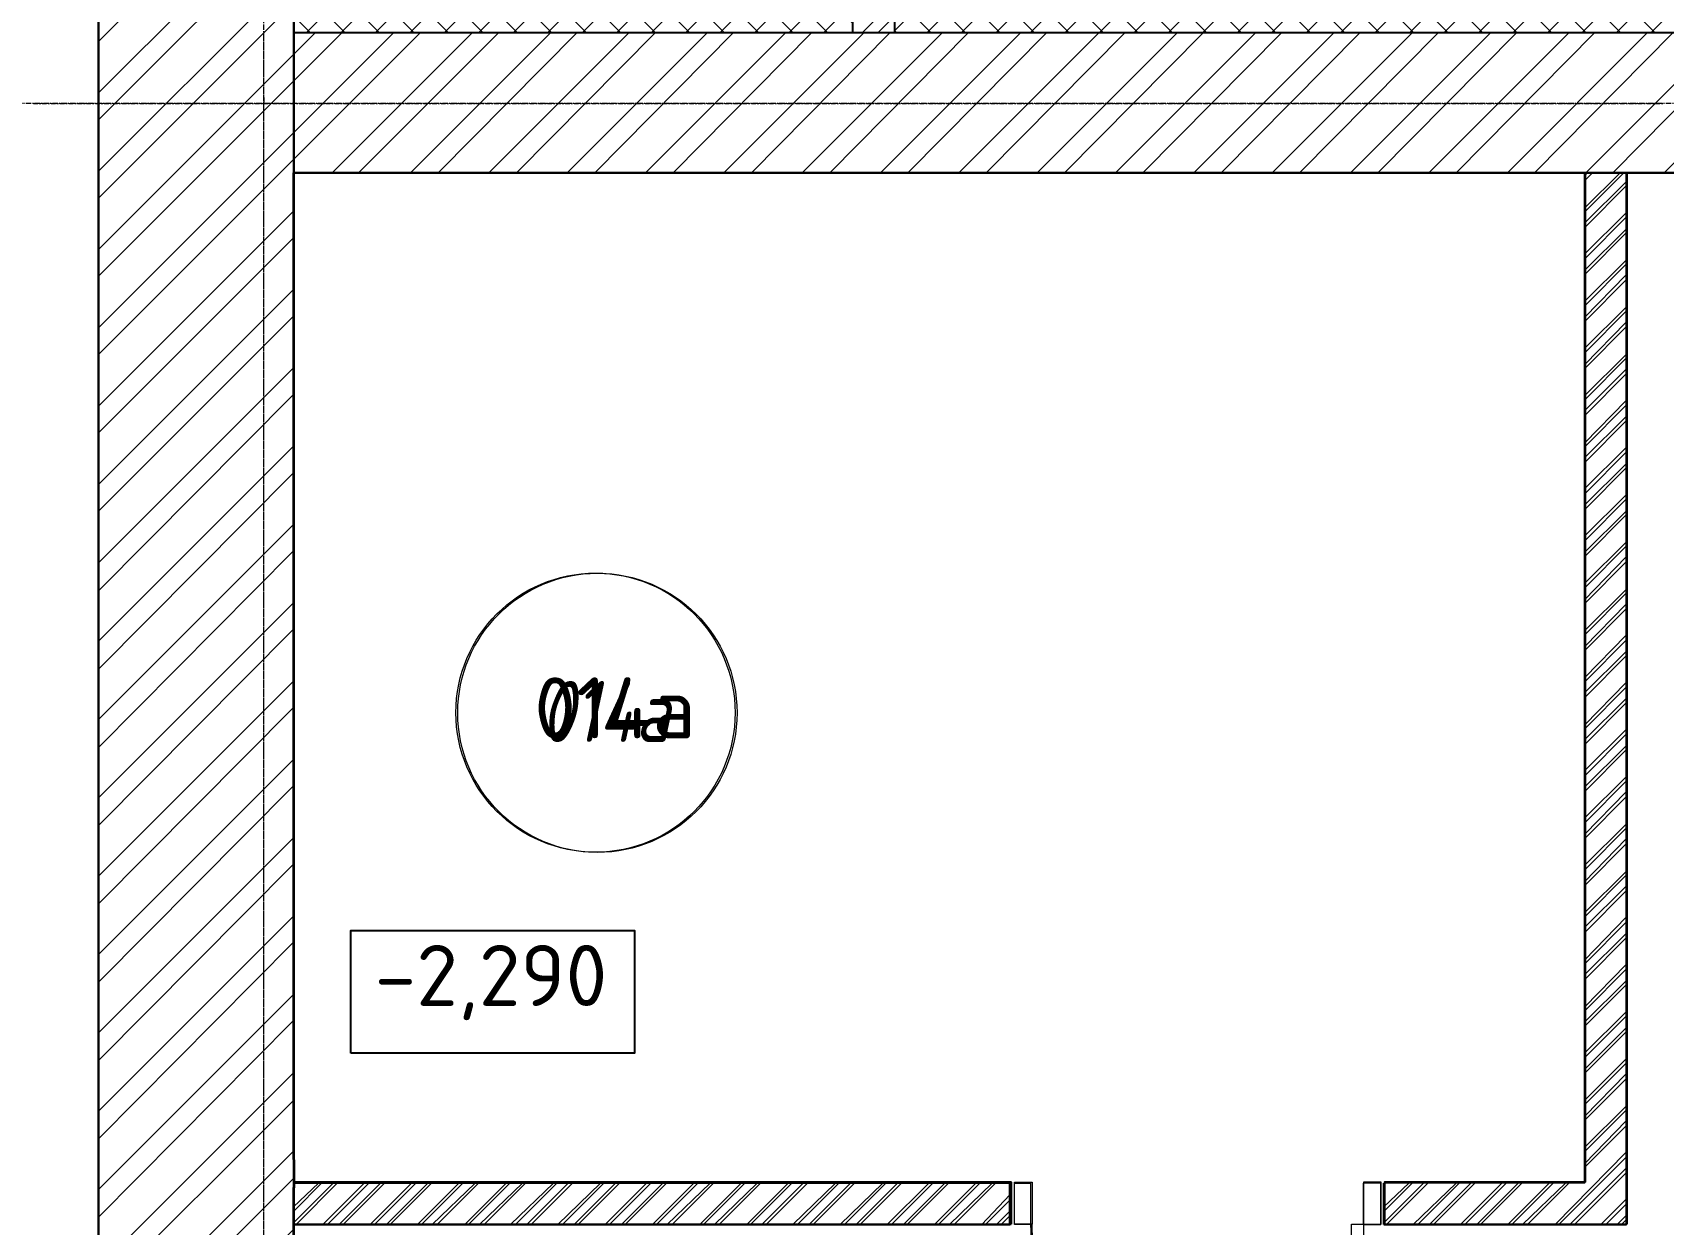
# Model space of a CAD drawing. Header units: millimetres. Extents: x -10178924 to 11692288, y -947381 to 58396.
# Drawn here: x 721696 to 726369, y -789905 to -786489 of the extents above; entities that cross this region are included whole.
import ezdxf

# ---------------------------------------------------------------- set-up
doc = ezdxf.new("R2010")
doc.units = ezdxf.units.MM
doc.linetypes.add('HIDDEN', pattern=[9.525, 6.35, -3.175])
doc.linetypes.add('осевая', pattern=[50.8, 31.75, -6.35, 6.35, -6.35])
for name, color, linetype, lineweight in [('PDF _0', 7, 'Continuous', 9), ('PDF _Текст', 7, 'Continuous', 5), ('АР_Двери', 250, 'Continuous', 9), ('Двери', 7, 'Continuous', 9), ('Основная ГКЛ', 250, 'Continuous', 9), ('Отделка СТЕН', 6, 'Continuous', 13), ('Перегородки', 162, 'Continuous', 9), ('Размеры осевые', 153, 'Continuous', 9), ('Стены.1', 7, 'Continuous', 25), ('ШТРИХОВКА', 252, 'Continuous', 15), ('Штриховки', 47, 'Continuous', 5)]:
    doc.layers.add(name, color=color, linetype=linetype, lineweight=lineweight)
for name, color, linetype in [('PDF _PDF _Марки помещений', 5, 'Continuous'), ('PDF _Марки помещений', 5, 'Continuous'), ('PDF _Стены внутр.1', 7, 'Continuous'), ('PDF _Стены.1', 7, 'Continuous'), ('Стены внутр.1', 7, 'Continuous')]:
    doc.layers.add(name, color=color, linetype=linetype)
for name, color, linetype, true_color in [('PDF _АР_Двери', 7, 'Continuous', 0x545454), ('PDF _Основная ГКЛ', 7, 'Continuous', 0x545454), ('PDF _Отметки', 7, 'Continuous', 0x7f9fff), ('PDF _Размеры осевые', 7, 'Continuous', 0x5d6970), ('PDF _штриховка', 7, 'Continuous', 0x95834a), ('PDF _Штриховки', 7, 'Continuous', 0x95834a)]:
    doc.layers.add(name, color=color, linetype=linetype, true_color=true_color)
doc.styles.add('ISOCPEUR', font='isocpeui.ttf', dxfattribs={"width": 0.9})
doc.styles.add('PDF ISOCPEUR', font='isocpeur.ttf')
pattern_1 = [(45, (-17446.33, 108538.816), (-49.39141, 49.39141), []), (135, (-17446.33, 108538.816), (-49.39141, -49.39141), [])]

# ---------------------------------------------------------------- blocks, each defined once
blk = doc.blocks.new('*U2221')
at = {"layer": 'АР_Двери'}
for points in [[(50, 0), (0, 0), (0, 120), (50, 120)], [(999.9, 0), (1049.9, 0), (1049.9, 120), (999.9, 120)], [(50, -949.9), (85, -949.9), (85, 0), (50, 0)]]:
    blk.add_lwpolyline(points, close=True, dxfattribs=at)
blk.add_arc((50, 0), 949.9, 270, 0, dxfattribs=at)
at = {"layer": 'Основная ГКЛ', "linetype": 'HIDDEN', "ltscale": 5}
for p, q in [((-10, 0), (-10, 120)), ((1059.9, 120), (1059.9, 0))]:
    blk.add_line(p, q, dxfattribs=at)
blk = doc.blocks.new('A$C5282721b')
at = {"layer": 'Отделка СТЕН', "true_color": 0x000000, "transparency": 33554687}
h = blk.add_hatch(dxfattribs=at)
h.set_pattern_fill('ANSI37', color=18, scale=22)
h.set_pattern_definition(pattern_1)
h.paths.add_polyline_path([(1686.923, -161.943), (86.923, -161.943), (86.923, -5161.054), (186.923, -5161.054), (186.923, -261.943), (1586.923, -261.943), (1586.923, -1361.943), (1686.923, -1361.943)])
h.paths.add_polyline_path([(1686.923, -5161.054), (1586.923, -5161.054), (1586.923, -5598.72), (186.923, -5598.72), (186.923, -5161.054), (86.923, -5161.054), (86.923, -5698.72), (1686.923, -5698.72)])
h.paths.add_polyline_path([(1686.923, -2331.943), (1681.923, -2331.943), (1586.923, -2331.943), (1586.923, -5161.054), (1686.923, -5161.054)], flags=17)
h = blk.add_hatch(dxfattribs=at)
h.set_pattern_fill('ANSI37', color=18, scale=22)
h.set_pattern_definition(pattern_1)
h.paths.add_polyline_path([(8216.779, -5598.72), (1806.923, -5598.72), (1806.923, -5698.72), (8216.705, -5698.72)])
at = {"layer": 'Перегородки', "lineweight": 20, "true_color": 0x000000, "transparency": 33554687}
h = blk.add_hatch(dxfattribs=at)
h.set_pattern_fill('ANSI32', color=18, scale=10)
h.set_pattern_definition([(45, (-121817.21, -14990.67), (-67.35192, 67.35192), []), (45, (-121772.31, -14990.67), (-67.35192, 67.35192), [])])
h.paths.add_polyline_path([(1806.923, -161.943), (1756.266, -161.943)], flags=17)
h.paths.add_polyline_path([(1806.923, -2331.943), (1686.923, -2331.943), (1686.923, -5698.72), (1806.923, -5698.72)])
h.paths.add_polyline_path([(1686.923, -1361.943), (1806.923, -1361.943), (1806.923, -161.943), (1686.923, -161.943)])
at = {"layer": 'ШТРИХОВКА', "ltscale": 100, "true_color": 0x000000, "transparency": 33554687}
h = blk.add_hatch(dxfattribs=at)
h.set_pattern_fill('ANSI31', color=18, scale=50)
h.set_pattern_definition([(45, (-79853.19, 25128.16), (-112.2532, 112.2532), [])])
h.paths.add_polyline_path([(23461.119, -5698.72), (20726.119, -5698.72), (20726.119, -6098.72), (23461.119, -6098.72), (23461.119, -6515.547), (23861.119, -6515.547), (23861.119, -5328.486), (23461.119, -5328.486)], flags=17)
h.paths.add_polyline_path([(17846.22, -11596.906), (8196.095, -11596.906), (8096.091, -11596.906), (5081.5, -11596.906), (5081.5, -12156.906), (17846.22, -12156.906), (17846.22, -11876.906)], flags=17)
h.paths.add_polyline_path([(8216.705, -5698.72), (8216.779, -6098.72), (19406.923, -6098.72), (19406.923, -5698.72)], flags=16)
h.paths.add_polyline_path([(4011.5, -12156.906), (4011.5, -11596.906), (86.923, -11596.906), (86.923, -9009.38), (86.923, -8929.368), (86.923, -6098.72), (3721.276, -6098.72), (3801.387, -6098.72), (9286.442, -6098.72), (9286.779, -5698.72), (86.923, -5698.72), (86.923, -161.943), (23461.119, -161.943), (23461.119, -4567.801), (23861.119, -4567.801), (23861.119, -3119.021), (23861.119, -2969.021), (23861.119, -161.943), (24472.507, -161.943), (29133.626, -161.943), (29283.626, -161.943), (29940.503, -161.943), (29940.503, 398.057), (-473.077, 398.057), (-473.077, -11800), (-473.077, -12156.906), (-0.293, -12156.906)])
h.paths.add_polyline_path([(23861.119, -9596.906), (23461.119, -9596.906), (23461.119, -11596.906), (18816.22, -11596.906), (18816.22, -12156.906), (23301.119, -12156.906), (23301.119, -15862.111), (25035.25, -15862.111), (25595.277, -15862.111), (25744.391, -15862.111), (25744.391, -15302.111), (23861.119, -15302.111), (23861.119, -12066.906)])
h.paths.add_polyline_path([(23461.119, -8546.906), (23861.119, -8546.906), (23861.119, -7571.566), (23461.119, -7571.566)], flags=17)
at = {"layer": 'Штриховки', "ltscale": 10, "true_color": 0x000000, "transparency": 33554687}
h = blk.add_hatch(dxfattribs=at)
h.set_pattern_fill('ANSI32', color=18, scale=10)
h.set_pattern_definition([(45, (-114635.86, 27324.57), (-67.35192, 67.35192), []), (45, (-114590.96, 27324.57), (-67.35192, 67.35192), [])])
h.paths.add_polyline_path([(3785.739, -8993.806), (3211.215, -8993.806), (3211.215, -9113.806), (3905.739, -9113.806), (3905.739, -6098.72), (3785.739, -6098.72)])
h = blk.add_hatch(dxfattribs=at)
h.set_pattern_fill('ANSI32', color=18, scale=10)
h.set_pattern_definition([(45, (-117760.16, 27324.57), (-67.35192, 67.35192), []), (45, (-117715.255, 27324.57), (-67.35192, 67.35192), [])])
h.paths.add_polyline_path([(2141.215, -8993.806), (86.923, -8993.806), (86.923, -9113.806), (2141.215, -9113.806)])
at = {"color": 18, "true_color": 0x000000, "transparency": 33554687}
for points in [[(2141.215, -8993.806), (2141.215, -8993.806), (2141.215, -9113.806)], [(3211.215, -8993.806), (3211.215, -8993.806), (3211.215, -9113.806)]]:
    blk.add_lwpolyline(points, dxfattribs=at)
at = {"layer": 'PDF _Марки помещений', "color": 18, "lineweight": 9, "true_color": 0x000000, "transparency": 33554687}
blk.add_circle((955.775, -7648.076), 400.064, dxfattribs=at)
at = {"layer": 'Размеры осевые', "color": 251, "linetype": 'осевая', "ltscale": 0.5, "transparency": 33554687}
for p, q in [((0, -19000), (0, 1500)), ((-9750, -5900), (57900, -5900))]:
    blk.add_line(p, q, dxfattribs=at)
at = {"layer": 'Стены внутр.1', "color": 18, "true_color": 0x000000, "transparency": 33554687}
blk.add_line((3721.276, -6098.72), (3801.387, -6098.72), dxfattribs=at)
at = {"layer": 'Стены внутр.1', "color": 18, "linetype": 'Continuous', "true_color": 0x000000, "transparency": 33554687}
blk.add_line((86.923, -8929.368), (86.923, -9009.38), dxfattribs=at)
at = {"layer": 'Стены внутр.1', "color": 18, "linetype": 'Continuous', "true_color": 0x000000, "transparency": 33554687, "flags": 128}
for points in [[(8216.705, -5698.72), (86.923, -5698.72)], [(86.923, -6098.72), (3721.276, -6098.72)], [(3785.739, -6098.72), (3785.739, -8993.806)], [(3801.387, -6098.72), (8148.442, -6098.72)], [(3905.739, -6098.72), (3905.739, -9113.806)], [(2141.215, -8993.806), (86.923, -8993.806)], [(3785.739, -8993.806), (3211.215, -8993.806)], [(86.923, -9113.806), (2141.215, -9113.806)], [(3211.215, -9113.806), (3905.739, -9113.806)]]:
    blk.add_lwpolyline(points, dxfattribs=at)
at = {"layer": 'Стены.1', "color": 18, "linetype": 'Continuous', "true_color": 0x000000, "transparency": 33554687, "flags": 128}
for points in [[(-473.077, -12156.906), (-473.077, 398.057)], [(86.923, -11596.906), (86.923, -161.943)], [(86.923, -8929.368), (86.923, -6098.72)], [(86.923, -11596.906), (86.923, -9009.38)]]:
    blk.add_lwpolyline(points, dxfattribs=at)
at = {"layer": 'Стены.1', "color": 18, "ltscale": 0.1, "true_color": 0x000000, "transparency": 33554687}
for points in [[(1686.923, -2331.943), (1686.923, -5698.72)], [(1806.923, -2331.943), (1806.923, -5698.72)]]:
    blk.add_lwpolyline(points, dxfattribs=at)
at = {"layer": 'Двери', "color": 18, "linetype": 'Continuous', "ltscale": 2, "true_color": 0x000000, "transparency": 33554687, "xscale": -1}
blk.add_blockref('*U2221', (3201.215, -9113.806), dxfattribs=at)
at = {"layer": 'PDF _Марки помещений', "color": 18, "lineweight": 9, "true_color": 0x000000, "transparency": 33554687, "insert": (792.802, -7731.791), "char_height": 175, "width": 598.41584, "attachment_point": 7, "style": 'ISOCPEUR'}
blk.add_mtext('{\\W0.8;014a}', dxfattribs=at)

msp = doc.modelspace()

# ---------------------------------------------------------------- linework, layer by layer
at = {"layer": 'PDF _0', "lineweight": 25}
for points in [[(724496.4, -789904.9), (724496.4, -789786.3)], [(725567.4, -789904.9), (725567.4, -789786.3)]]:
    msp.add_lwpolyline(points, dxfattribs=at)
at = {"layer": 'PDF _PDF _Марки помещений', "lineweight": 9}
msp.add_circle((723309, -788438), 400, dxfattribs=at)
at = {"layer": 'PDF _АР_Двери', "lineweight": 9}
for points in [[(724555.7, -789904.9), (724509.1, -789904.9), (724509.1, -789786.3), (724555.7, -789786.3)], [(725508.2, -789904.9), (725559, -789904.9), (725559, -789786.3), (725508.2, -789786.3)]]:
    msp.add_lwpolyline(points, close=True, dxfattribs=at)
msp.add_arc((725506, -789902.8), 950.4, 180, 270, dxfattribs=at)
at = {"layer": 'PDF _Основная ГКЛ', "lineweight": 9}
for points in [[(724496.4, -789786.3), (724496.4, -789904.9)], [(725567.4, -789904.9), (725567.4, -789786.3)]]:
    msp.add_lwpolyline(points, dxfattribs=at)
at = {"layer": 'PDF _Отметки', "lineweight": 25}
msp.add_lwpolyline([(722608.3, -789413.8), (722608.3, -789062.5), (723421.1, -789062.5), (723421.1, -789413.8)], close=True, dxfattribs=at)
at = {"layer": 'PDF _Размеры осевые', "lineweight": 9}
for points in [[(722358.6, -786492.8), (722358.6, -786492.8)], [(722358.6, -786514), (722358.6, -786497)], [(722358.6, -786518.2), (722358.6, -786518.2)], [(722358.6, -786539.3), (722358.6, -786522.4)], [(722358.6, -786543.6), (722358.6, -786543.6)], [(722358.6, -786564.8), (722358.6, -786547.8)], [(722358.6, -786569), (722358.6, -786569)], [(722358.6, -786590.2), (722358.6, -786573.2)], [(722358.6, -786594.4), (722358.6, -786594.4)], [(722358.6, -786615.6), (722358.6, -786598.6)], [(722358.6, -786619.8), (722358.6, -786619.8)], [(722358.6, -786641), (722358.6, -786624)], [(722358.6, -786645.2), (722358.6, -786645.2)], [(722358.6, -786666.4), (722358.6, -786649.4)], [(721698.1, -786691.8), (721710.8, -786691.8)], [(721715.1, -786691.8), (721719.3, -786691.8)], [(721723.5, -786691.8), (721736.2, -786691.8)], [(721740.5, -786691.8), (721744.7, -786691.8)], [(721748.9, -786691.8), (721761.6, -786691.8)], [(721765.9, -786691.8), (721770.1, -786691.8)], [(721774.3, -786691.8), (721787, -786691.8)], [(721791.3, -786691.8), (721795.5, -786691.8)], [(721799.7, -786691.8), (721812.4, -786691.8)], [(721816.7, -786691.8), (721820.9, -786691.8)], [(721825.1, -786691.8), (721837.8, -786691.8)], [(721842.1, -786691.8), (721846.3, -786691.8)], [(721850.5, -786691.8), (721863.2, -786691.8)], [(721867.5, -786691.8), (721871.7, -786691.8)], [(721875.9, -786691.8), (721888.6, -786691.8)], [(721892.9, -786691.8), (721897.1, -786691.8)], [(721901.3, -786691.8), (721914, -786691.8)], [(721918.3, -786691.8), (721922.5, -786691.8)], [(721926.7, -786691.8), (721939.4, -786691.8)], [(721943.7, -786691.8), (721947.9, -786691.8)], [(721952.1, -786691.8), (721964.8, -786691.8)], [(721969.1, -786691.8), (721973.3, -786691.8)], [(721977.5, -786691.8), (721990.2, -786691.8)], [(721994.5, -786691.8), (721998.7, -786691.8)], [(722002.9, -786691.8), (722015.6, -786691.8)], [(722019.9, -786691.8), (722024.1, -786691.8)], [(722028.3, -786691.8), (722041, -786691.8)], [(722045.3, -786691.8), (722049.5, -786691.8)], [(722053.7, -786691.8), (722066.4, -786691.8)], [(722070.7, -786691.8), (722074.9, -786691.8)], [(722079.1, -786691.8), (722091.8, -786691.8)], [(722096.1, -786691.8), (722100.3, -786691.8)], [(722104.6, -786691.8), (722117.3, -786691.8)], [(722121.5, -786691.8), (722125.7, -786691.8)], [(722129.9, -786691.8), (722142.6, -786691.8)], [(722146.9, -786691.8), (722151.1, -786691.8)], [(722155.3, -786691.8), (722168, -786691.8)], [(722172.3, -786691.8), (722176.5, -786691.8)], [(722180.7, -786691.8), (722193.4, -786691.8)], [(722197.7, -786691.8), (722201.9, -786691.8)], [(722206.1, -786691.8), (722218.8, -786691.8)], [(722223.1, -786691.8), (722227.3, -786691.8)], [(722231.5, -786691.8), (722244.2, -786691.8)], [(722248.5, -786691.8), (722252.7, -786691.8)], [(722256.9, -786691.8), (722269.6, -786691.8)], [(722273.9, -786691.8), (722278.1, -786691.8)], [(722282.3, -786691.8), (722295, -786691.8)], [(722299.3, -786691.8), (722303.5, -786691.8)], [(722307.7, -786691.8), (722320.4, -786691.8)], [(722324.7, -786691.8), (722328.9, -786691.8)], [(722333.2, -786691.8), (722345.9, -786691.8)], [(722350.1, -786691.8), (722354.3, -786691.8)], [(722358.6, -786670.6), (722358.6, -786670.6)], [(722358.6, -786674.8), (722358.6, -786691.8), (722371.3, -786691.8)], [(722358.6, -786696), (722358.6, -786696)], [(722358.6, -786717.2), (722358.6, -786700.2)], [(722375.5, -786691.8), (722379.7, -786691.8)], [(722383.9, -786691.8), (722396.6, -786691.8)], [(722400.9, -786691.8), (722405.1, -786691.8)], [(722409.3, -786691.8), (722422, -786691.8)], [(722426.3, -786691.8), (722430.5, -786691.8)], [(722434.7, -786691.8), (722447.4, -786691.8)], [(722451.7, -786691.8), (722455.9, -786691.8)], [(722460.1, -786691.8), (722472.8, -786691.8)], [(722477.1, -786691.8), (722481.3, -786691.8)], [(722485.5, -786691.8), (722498.2, -786691.8)], [(722502.5, -786691.8), (722506.7, -786691.8)], [(722510.9, -786691.8), (722523.6, -786691.8)], [(722527.9, -786691.8), (722532.1, -786691.8)], [(722536.4, -786691.8), (722549.1, -786691.8)], [(722553.3, -786691.8), (722557.5, -786691.8)], [(722561.8, -786691.8), (722574.5, -786691.8)], [(722578.7, -786691.8), (722582.9, -786691.8)], [(722587.2, -786691.8), (722599.9, -786691.8)], [(722604.1, -786691.8), (722608.3, -786691.8)], [(722612.6, -786691.8), (722625.3, -786691.8)], [(722629.5, -786691.8), (722633.7, -786691.8)], [(722638, -786691.8), (722650.6, -786691.8)], [(722654.9, -786691.8), (722659.1, -786691.8)], [(722663.3, -786691.8), (722676, -786691.8)], [(722680.3, -786691.8), (722684.5, -786691.8)], [(722688.7, -786691.8), (722701.4, -786691.8)], [(722705.7, -786691.8), (722709.9, -786691.8)], [(722714.1, -786691.8), (722726.8, -786691.8)], [(722731.1, -786691.8), (722735.3, -786691.8)], [(722739.6, -786691.8), (722752.3, -786691.8)], [(722756.5, -786691.8), (722760.7, -786691.8)], [(722765, -786691.8), (722777.7, -786691.8)], [(722781.9, -786691.8), (722786.1, -786691.8)], [(722790.4, -786691.8), (722803.1, -786691.8)], [(722807.3, -786691.8), (722811.5, -786691.8)], [(722815.8, -786691.8), (722828.5, -786691.8)], [(722832.7, -786691.8), (722836.9, -786691.8)], [(722841.2, -786691.8), (722853.9, -786691.8)], [(722858.1, -786691.8), (722862.3, -786691.8)], [(722866.6, -786691.8), (722879.3, -786691.8)], [(722883.5, -786691.8), (722887.7, -786691.8)], [(722892, -786691.8), (722904.6, -786691.8)], [(722908.9, -786691.8), (722913.1, -786691.8)], [(722917.3, -786691.8), (722930, -786691.8)], [(722934.3, -786691.8), (722938.5, -786691.8)], [(722942.7, -786691.8), (722955.4, -786691.8)], [(722959.7, -786691.8), (722963.9, -786691.8)], [(722968.2, -786691.8), (722980.9, -786691.8)], [(722985.1, -786691.8), (722989.3, -786691.8)], [(722993.6, -786691.8), (723006.3, -786691.8)], [(723010.5, -786691.8), (723014.7, -786691.8)], [(723019, -786691.8), (723031.7, -786691.8)], [(723035.9, -786691.8), (723040.1, -786691.8)], [(723044.4, -786691.8), (723057.1, -786691.8)], [(723061.3, -786691.8), (723065.5, -786691.8)], [(723069.8, -786691.8), (723082.5, -786691.8)], [(723086.7, -786691.8), (723090.9, -786691.8)], [(723095.2, -786691.8), (723107.9, -786691.8)], [(723112.1, -786691.8), (723116.3, -786691.8)], [(723120.6, -786691.8), (723133.3, -786691.8)], [(723137.5, -786691.8), (723141.7, -786691.8)], [(723146, -786691.8), (723158.6, -786691.8)], [(723162.9, -786691.8), (723167.1, -786691.8)], [(723171.4, -786691.8), (723184.1, -786691.8)], [(723188.3, -786691.8), (723192.5, -786691.8)], [(723196.8, -786691.8), (723209.5, -786691.8)], [(723213.7, -786691.8), (723217.9, -786691.8)], [(723222.2, -786691.8), (723234.9, -786691.8)], [(723239.1, -786691.8), (723243.3, -786691.8)], [(723247.6, -786691.8), (723260.3, -786691.8)], [(723264.5, -786691.8), (723268.7, -786691.8)], [(723273, -786691.8), (723285.7, -786691.8)], [(723289.9, -786691.8), (723294.1, -786691.8)], [(723298.4, -786691.8), (723311.1, -786691.8)], [(723315.3, -786691.8), (723319.5, -786691.8)], [(723323.8, -786691.8), (723336.5, -786691.8)], [(723340.7, -786691.8), (723344.9, -786691.8)], [(723349.2, -786691.8), (723361.9, -786691.8)], [(723366.1, -786691.8), (723370.3, -786691.8)], [(723374.6, -786691.8), (723387.3, -786691.8)], [(723391.5, -786691.8), (723395.7, -786691.8)], [(723400, -786691.8), (723412.7, -786691.8)], [(723416.9, -786691.8), (723421.1, -786691.8)], [(723425.4, -786691.8), (723438.1, -786691.8)], [(723442.3, -786691.8), (723446.5, -786691.8)], [(723450.8, -786691.8), (723463.5, -786691.8)], [(723467.7, -786691.8), (723471.9, -786691.8)], [(723476.2, -786691.8), (723488.9, -786691.8)], [(723493.1, -786691.8), (723497.3, -786691.8)], [(723501.6, -786691.8), (723514.3, -786691.8)], [(723518.5, -786691.8), (723522.7, -786691.8)], [(723527, -786691.8), (723539.7, -786691.8)], [(723543.9, -786691.8), (723548.1, -786691.8)], [(723552.4, -786691.8), (723565.1, -786691.8)], [(723569.3, -786691.8), (723573.5, -786691.8)], [(723577.8, -786691.8), (723590.5, -786691.8)], [(723594.7, -786691.8), (723598.9, -786691.8)], [(723603.2, -786691.8), (723615.9, -786691.8)], [(723620.1, -786691.8), (723624.3, -786691.8)], [(723628.6, -786691.8), (723641.3, -786691.8)], [(723645.5, -786691.8), (723649.7, -786691.8)], [(723654, -786691.8), (723666.7, -786691.8)], [(723670.9, -786691.8), (723675.1, -786691.8)], [(723679.4, -786691.8), (723692.1, -786691.8)], [(723696.3, -786691.8), (723700.5, -786691.8)], [(723704.8, -786691.8), (723717.5, -786691.8)], [(723721.7, -786691.8), (723725.9, -786691.8)], [(723730.2, -786691.8), (723742.9, -786691.8)], [(723747.1, -786691.8), (723751.3, -786691.8)], [(723755.6, -786691.8), (723768.3, -786691.8)], [(723772.5, -786691.8), (723776.7, -786691.8)], [(723781, -786691.8), (723793.7, -786691.8)], [(723797.9, -786691.8), (723802.1, -786691.8)], [(723806.4, -786691.8), (723819.1, -786691.8)], [(723823.3, -786691.8), (723827.5, -786691.8)], [(723831.8, -786691.8), (723844.5, -786691.8)], [(723848.7, -786691.8), (723852.9, -786691.8)], [(723857.2, -786691.8), (723869.9, -786691.8)], [(723874.1, -786691.8), (723878.3, -786691.8)], [(723882.6, -786691.8), (723895.3, -786691.8)], [(723899.5, -786691.8), (723903.7, -786691.8)], [(723908, -786691.8), (723920.7, -786691.8)], [(723924.9, -786691.8), (723929.1, -786691.8)], [(723933.4, -786691.8), (723946.1, -786691.8)], [(723950.3, -786691.8), (723954.5, -786691.8)], [(723958.8, -786691.8), (723971.5, -786691.8)], [(723975.7, -786691.8), (723979.9, -786691.8)], [(723984.2, -786691.8), (723996.9, -786691.8)], [(724001.1, -786691.8), (724005.3, -786691.8)], [(724009.6, -786691.8), (724022.3, -786691.8)], [(724026.5, -786691.8), (724030.7, -786691.8)], [(724035, -786691.8), (724047.7, -786691.8)], [(724051.9, -786691.8), (724056.1, -786691.8)], [(724060.4, -786691.8), (724073.1, -786691.8)], [(724077.3, -786691.8), (724081.5, -786691.8)], [(724085.8, -786691.8), (724098.5, -786691.8)], [(724102.7, -786691.8), (724106.9, -786691.8)], [(724111.2, -786691.8), (724123.9, -786691.8)], [(724128.1, -786691.8), (724132.3, -786691.8)], [(724136.6, -786691.8), (724149.3, -786691.8)], [(724153.5, -786691.8), (724157.7, -786691.8)], [(724162, -786691.8), (724174.7, -786691.8)], [(724178.9, -786691.8), (724183.1, -786691.8)], [(724187.4, -786691.8), (724200.1, -786691.8)], [(724204.3, -786691.8), (724208.5, -786691.8)], [(724212.8, -786691.8), (724225.5, -786691.8)], [(724229.7, -786691.8), (724233.9, -786691.8)], [(724238.2, -786691.8), (724250.9, -786691.8)], [(724255.1, -786691.8), (724259.3, -786691.8)], [(724263.6, -786691.8), (724276.3, -786691.8)], [(724280.5, -786691.8), (724284.7, -786691.8)], [(724289, -786691.8), (724301.7, -786691.8)], [(724305.9, -786691.8), (724310.1, -786691.8)], [(724314.4, -786691.8), (724327.1, -786691.8)], [(724331.3, -786691.8), (724335.5, -786691.8)], [(724339.8, -786691.8), (724352.5, -786691.8)], [(724356.7, -786691.8), (724360.9, -786691.8)], [(724365.2, -786691.8), (724377.9, -786691.8)], [(724382.1, -786691.8), (724386.3, -786691.8)], [(724390.6, -786691.8), (724403.3, -786691.8)], [(724407.5, -786691.8), (724411.7, -786691.8)], [(724416, -786691.8), (724428.7, -786691.8)], [(724432.9, -786691.8), (724437.1, -786691.8)], [(724441.4, -786691.8), (724454.1, -786691.8)], [(724458.3, -786691.8), (724462.5, -786691.8)], [(724466.8, -786691.8), (724479.5, -786691.8)], [(724483.7, -786691.8), (724487.9, -786691.8)], [(724492.2, -786691.8), (724504.9, -786691.8)], [(724509.1, -786691.8), (724513.3, -786691.8)], [(724517.6, -786691.8), (724530.3, -786691.8)], [(724534.5, -786691.8), (724538.7, -786691.8)], [(724543, -786691.8), (724555.7, -786691.8)], [(724559.9, -786691.8), (724564.1, -786691.8)], [(724568.4, -786691.8), (724581.1, -786691.8)], [(724585.3, -786691.8), (724589.5, -786691.8)], [(724593.8, -786691.8), (724606.5, -786691.8)], [(724610.7, -786691.8), (724614.9, -786691.8)], [(724619.2, -786691.8), (724631.9, -786691.8)], [(724636.1, -786691.8), (724640.3, -786691.8)], [(724644.6, -786691.8), (724657.3, -786691.8)], [(724661.5, -786691.8), (724665.7, -786691.8)], [(724670, -786691.8), (724682.7, -786691.8)], [(724686.9, -786691.8), (724691.1, -786691.8)], [(724695.4, -786691.8), (724708.1, -786691.8)], [(724712.3, -786691.8), (724716.5, -786691.8)], [(724720.8, -786691.8), (724733.5, -786691.8)], [(724737.7, -786691.8), (724741.9, -786691.8)], [(724746.2, -786691.8), (724758.9, -786691.8)], [(724763.1, -786691.8), (724767.3, -786691.8)], [(724771.6, -786691.8), (724784.3, -786691.8)], [(724788.5, -786691.8), (724792.7, -786691.8)], [(724797, -786691.8), (724809.7, -786691.8)], [(724813.9, -786691.8), (724818.1, -786691.8)], [(724822.4, -786691.8), (724835.1, -786691.8)], [(724839.3, -786691.8), (724843.5, -786691.8)], [(724847.8, -786691.8), (724860.5, -786691.8)], [(724864.7, -786691.8), (724868.9, -786691.8)], [(724873.2, -786691.8), (724885.9, -786691.8)], [(724890.1, -786691.8), (724894.3, -786691.8)], [(724898.6, -786691.8), (724911.3, -786691.8)], [(724915.5, -786691.8), (724919.7, -786691.8)], [(724924, -786691.8), (724936.7, -786691.8)], [(724940.9, -786691.8), (724945.1, -786691.8)], [(724949.4, -786691.8), (724962.1, -786691.8)], [(724966.3, -786691.8), (724970.5, -786691.8)], [(724974.8, -786691.8), (724987.5, -786691.8)], [(724991.7, -786691.8), (724995.9, -786691.8)], [(725000.2, -786691.8), (725012.9, -786691.8)], [(725017.1, -786691.8), (725021.3, -786691.8)], [(725025.6, -786691.8), (725038.3, -786691.8)], [(725042.5, -786691.8), (725046.7, -786691.8)], [(725051, -786691.8), (725063.7, -786691.8)], [(725067.9, -786691.8), (725072.1, -786691.8)], [(725076.4, -786691.8), (725089.1, -786691.8)], [(725093.3, -786691.8), (725097.5, -786691.8)], [(725101.8, -786691.8), (725114.5, -786691.8)], [(725118.7, -786691.8), (725122.9, -786691.8)], [(725127.2, -786691.8), (725139.9, -786691.8)], [(725144.1, -786691.8), (725148.3, -786691.8)], [(725152.6, -786691.8), (725165.3, -786691.8)], [(725169.5, -786691.8), (725173.7, -786691.8)], [(725178, -786691.8), (725190.7, -786691.8)], [(725194.9, -786691.8), (725199.1, -786691.8)], [(725203.4, -786691.8), (725216.1, -786691.8)], [(725220.3, -786691.8), (725224.5, -786691.8)], [(725228.8, -786691.8), (725241.5, -786691.8)], [(725245.7, -786691.8), (725249.9, -786691.8)], [(725254.2, -786691.8), (725266.9, -786691.8)], [(725271.1, -786691.8), (725275.3, -786691.8)], [(725279.6, -786691.8), (725292.3, -786691.8)], [(725296.5, -786691.8), (725300.7, -786691.8)], [(725305, -786691.8), (725317.7, -786691.8)], [(725321.9, -786691.8), (725326.1, -786691.8)], [(725330.4, -786691.8), (725343.1, -786691.8)], [(725347.3, -786691.8), (725351.5, -786691.8)], [(725355.8, -786691.8), (725368.5, -786691.8)], [(725372.7, -786691.8), (725376.9, -786691.8)], [(725381.2, -786691.8), (725393.9, -786691.8)], [(725398.1, -786691.8), (725402.3, -786691.8)], [(725406.6, -786691.8), (725419.3, -786691.8)], [(725423.5, -786691.8), (725427.7, -786691.8)], [(725432, -786691.8), (725444.7, -786691.8)], [(725448.9, -786691.8), (725453.1, -786691.8)], [(725457.4, -786691.8), (725470.1, -786691.8)], [(725474.3, -786691.8), (725478.5, -786691.8)], [(725482.8, -786691.8), (725495.5, -786691.8)], [(725499.7, -786691.8), (725503.9, -786691.8)], [(725508.2, -786691.8), (725520.9, -786691.8)], [(725525.1, -786691.8), (725529.3, -786691.8)], [(725533.6, -786691.8), (725546.3, -786691.8)], [(725550.5, -786691.8), (725554.7, -786691.8)], [(725559, -786691.8), (725571.7, -786691.8)], [(725575.9, -786691.8), (725580.1, -786691.8)], [(725584.4, -786691.8), (725597.1, -786691.8)], [(725601.3, -786691.8), (725605.5, -786691.8)], [(725609.8, -786691.8), (725622.5, -786691.8)], [(725626.7, -786691.8), (725630.9, -786691.8)], [(725635.2, -786691.8), (725647.9, -786691.8)], [(725652.1, -786691.8), (725656.3, -786691.8)], [(725660.6, -786691.8), (725673.3, -786691.8)], [(725677.5, -786691.8), (725681.7, -786691.8)], [(725686, -786691.8), (725698.7, -786691.8)], [(725702.9, -786691.8), (725707.1, -786691.8)], [(725711.4, -786691.8), (725724.1, -786691.8)], [(725728.3, -786691.8), (725732.5, -786691.8)], [(725736.8, -786691.8), (725749.5, -786691.8)], [(725753.7, -786691.8), (725757.9, -786691.8)], [(725762.2, -786691.8), (725774.9, -786691.8)], [(725779.1, -786691.8), (725783.3, -786691.8)], [(725787.6, -786691.8), (725800.3, -786691.8)], [(725804.5, -786691.8), (725808.7, -786691.8)], [(725813, -786691.8), (725825.7, -786691.8)], [(725829.9, -786691.8), (725834.1, -786691.8)], [(725838.4, -786691.8), (725851.1, -786691.8)], [(725855.3, -786691.8), (725859.5, -786691.8)], [(725863.8, -786691.8), (725876.5, -786691.8)], [(725880.7, -786691.8), (725884.9, -786691.8)], [(725889.2, -786691.8), (725901.9, -786691.8)], [(725906.1, -786691.8), (725910.3, -786691.8)], [(725914.6, -786691.8), (725927.3, -786691.8)], [(725931.5, -786691.8), (725935.7, -786691.8)], [(725940, -786691.8), (725952.7, -786691.8)], [(725956.9, -786691.8), (725961.1, -786691.8)], [(725965.4, -786691.8), (725978.1, -786691.8)], [(725982.3, -786691.8), (725986.5, -786691.8)], [(725990.8, -786691.8), (726003.5, -786691.8)], [(726007.7, -786691.8), (726011.9, -786691.8)], [(726016.2, -786691.8), (726028.9, -786691.8)], [(726033.1, -786691.8), (726037.3, -786691.8)], [(726041.6, -786691.8), (726054.3, -786691.8)], [(726058.5, -786691.8), (726062.7, -786691.8)], [(726067, -786691.8), (726079.7, -786691.8)], [(726083.9, -786691.8), (726088.1, -786691.8)], [(726092.4, -786691.8), (726105.1, -786691.8)], [(726109.3, -786691.8), (726113.5, -786691.8)], [(726117.8, -786691.8), (726130.5, -786691.8)], [(726134.7, -786691.8), (726138.9, -786691.8)], [(726143.2, -786691.8), (726155.9, -786691.8)], [(726160.1, -786691.8), (726164.3, -786691.8)], [(726168.6, -786691.8), (726181.3, -786691.8)], [(726185.5, -786691.8), (726189.7, -786691.8)], [(726194, -786691.8), (726206.7, -786691.8)], [(726210.9, -786691.8), (726215.1, -786691.8)], [(726219.4, -786691.8), (726232.1, -786691.8)], [(726236.3, -786691.8), (726240.5, -786691.8)], [(726244.8, -786691.8), (726257.5, -786691.8)], [(726261.7, -786691.8), (726265.9, -786691.8)], [(726270.2, -786691.8), (726282.9, -786691.8)], [(726287.1, -786691.8), (726291.3, -786691.8)], [(726295.6, -786691.8), (726308.3, -786691.8)], [(726312.5, -786691.8), (726316.7, -786691.8)], [(726321, -786691.8), (726333.7, -786691.8)], [(726337.9, -786691.8), (726342.1, -786691.8)], [(726346.4, -786691.8), (726359.1, -786691.8)], [(726363.3, -786691.8), (726367.5, -786691.8)], [(722358.6, -786721.4), (722358.6, -786721.4)], [(722358.6, -786742.6), (722358.6, -786725.6)], [(722358.6, -786746.8), (722358.6, -786746.8)], [(722358.6, -786768), (722358.6, -786751)], [(722358.6, -786772.2), (722358.6, -786772.2)], [(722358.6, -786793.4), (722358.6, -786776.4)], [(722358.6, -786797.6), (722358.6, -786797.6)], [(722358.6, -786818.8), (722358.6, -786801.8)], [(722358.6, -786823), (722358.6, -786823)], [(722358.6, -786844.2), (722358.6, -786827.2)], [(722358.6, -786848.4), (722358.6, -786848.4)], [(722358.6, -786869.6), (722358.6, -786852.6)], [(722358.6, -786873.8), (722358.6, -786873.8)], [(722358.6, -786895), (722358.6, -786878)], [(722358.6, -786899.2), (722358.6, -786899.2)], [(722358.6, -786920.4), (722358.6, -786903.4)], [(722358.6, -786924.6), (722358.6, -786924.6)], [(722358.6, -786945.8), (722358.6, -786928.8)], [(722358.6, -786950), (722358.6, -786950)], [(722358.6, -786971.2), (722358.6, -786954.2)], [(722358.6, -786975.4), (722358.6, -786975.4)], [(722358.6, -786996.6), (722358.6, -786979.6)], [(722358.6, -787000.8), (722358.6, -787000.8)], [(722358.6, -787022), (722358.6, -787005)], [(722358.6, -787026.2), (722358.6, -787026.2)], [(722358.6, -787047.4), (722358.6, -787030.4)], [(722358.6, -787051.6), (722358.6, -787051.6)], [(722358.6, -787072.8), (722358.6, -787055.8)], [(722358.6, -787077), (722358.6, -787077)], [(722358.6, -787098.2), (722358.6, -787081.2)], [(722358.6, -787102.4), (722358.6, -787102.4)], [(722358.6, -787123.6), (722358.6, -787106.6)], [(722358.6, -787127.8), (722358.6, -787127.8)], [(722358.6, -787149), (722358.6, -787132)], [(722358.6, -787153.2), (722358.6, -787153.2)], [(722358.6, -787174.4), (722358.6, -787157.4)], [(722358.6, -787178.6), (722358.6, -787178.6)], [(722358.6, -787199.8), (722358.6, -787182.8)], [(722358.6, -787204), (722358.6, -787204)], [(722358.6, -787225.2), (722358.6, -787208.2)], [(722358.6, -787229.4), (722358.6, -787229.4)], [(722358.6, -787250.6), (722358.6, -787233.6)], [(722358.6, -787254.8), (722358.6, -787254.8)], [(722358.6, -787276), (722358.6, -787259)], [(722358.6, -787280.2), (722358.6, -787280.2)], [(722358.6, -787301.4), (722358.6, -787284.4)], [(722358.6, -787305.6), (722358.6, -787305.6)], [(722358.6, -787326.8), (722358.6, -787309.8)], [(722358.6, -787331), (722358.6, -787331)], [(722358.6, -787352.2), (722358.6, -787335.2)], [(722358.6, -787356.4), (722358.6, -787356.4)], [(722358.6, -787377.6), (722358.6, -787360.6)], [(722358.6, -787381.8), (722358.6, -787381.8)], [(722358.6, -787403), (722358.6, -787386)], [(722358.6, -787407.2), (722358.6, -787407.2)], [(722358.6, -787428.4), (722358.6, -787411.4)], [(722358.6, -787432.6), (722358.6, -787432.6)], [(722358.6, -787453.8), (722358.6, -787436.8)], [(722358.6, -787458), (722358.6, -787458)], [(722358.6, -787479.2), (722358.6, -787462.2)], [(722358.6, -787483.4), (722358.6, -787483.4)], [(722358.6, -787504.6), (722358.6, -787487.6)], [(722358.6, -787508.8), (722358.6, -787508.8)], [(722358.6, -787530), (722358.6, -787513)], [(722358.6, -787534.2), (722358.6, -787534.2)], [(722358.6, -787555.4), (722358.6, -787538.4)], [(722358.6, -787559.6), (722358.6, -787559.6)], [(722358.6, -787580.8), (722358.6, -787563.8)], [(722358.6, -787585), (722358.6, -787585)], [(722358.6, -787606.2), (722358.6, -787589.2)], [(722358.6, -787610.4), (722358.6, -787610.4)], [(722358.6, -787631.6), (722358.6, -787614.6)], [(722358.6, -787635.8), (722358.6, -787635.8)], [(722358.6, -787657), (722358.6, -787640)], [(722358.6, -787661.2), (722358.6, -787661.2)], [(722358.6, -787682.4), (722358.6, -787665.4)], [(722358.6, -787686.6), (722358.6, -787686.6)], [(722358.6, -787707.8), (722358.6, -787690.8)], [(722358.6, -787712), (722358.6, -787712)], [(722358.6, -787733.2), (722358.6, -787716.2)], [(722358.6, -787737.4), (722358.6, -787737.4)], [(722358.6, -787758.6), (722358.6, -787741.6)], [(722358.6, -787762.8), (722358.6, -787762.8)], [(722358.6, -787784), (722358.6, -787767)], [(722358.6, -787788.2), (722358.6, -787788.2)], [(722358.6, -787809.4), (722358.6, -787792.4)], [(722358.6, -787813.6), (722358.6, -787813.6)], [(722358.6, -787834.8), (722358.6, -787817.8)], [(722358.6, -787839), (722358.6, -787839)], [(722358.6, -787860.2), (722358.6, -787843.2)], [(722358.6, -787864.4), (722358.6, -787864.4)], [(722358.6, -787885.6), (722358.6, -787868.6)], [(722358.6, -787889.8), (722358.6, -787889.8)], [(722358.6, -787911), (722358.6, -787894)], [(722358.6, -787915.2), (722358.6, -787915.2)], [(722358.6, -787936.4), (722358.6, -787919.4)], [(722358.6, -787940.6), (722358.6, -787940.6)], [(722358.6, -787961.8), (722358.6, -787944.8)], [(722358.6, -787966), (722358.6, -787966)], [(722358.6, -787987.2), (722358.6, -787970.2)], [(722358.6, -787991.4), (722358.6, -787991.4)], [(722358.6, -788012.6), (722358.6, -787995.6)], [(722358.6, -788016.8), (722358.6, -788016.8)], [(722358.6, -788038), (722358.6, -788021)], [(722358.6, -788042.2), (722358.6, -788042.2)], [(722358.6, -788063.4), (722358.6, -788046.4)], [(722358.6, -788067.6), (722358.6, -788067.6)], [(722358.6, -788088.8), (722358.6, -788071.8)], [(722358.6, -788093), (722358.6, -788093)], [(722358.6, -788114.2), (722358.6, -788097.2)], [(722358.6, -788118.4), (722358.6, -788118.4)], [(722358.6, -788139.6), (722358.6, -788122.6)], [(722358.6, -788143.8), (722358.6, -788143.8)], [(722358.6, -788165), (722358.6, -788148)], [(722358.6, -788169.2), (722358.6, -788169.2)], [(722358.6, -788190.4), (722358.6, -788173.4)], [(722358.6, -788194.6), (722358.6, -788194.6)], [(722358.6, -788215.8), (722358.6, -788198.8)], [(722358.6, -788220), (722358.6, -788220)], [(722358.6, -788241.2), (722358.6, -788224.2)], [(722358.6, -788245.4), (722358.6, -788245.4)], [(722358.6, -788266.6), (722358.6, -788249.6)], [(722358.6, -788270.8), (722358.6, -788270.8)], [(722358.6, -788292), (722358.6, -788275)], [(722358.6, -788296.2), (722358.6, -788296.2)], [(722358.6, -788317.4), (722358.6, -788300.4)], [(722358.6, -788321.6), (722358.6, -788321.6)], [(722358.6, -788342.8), (722358.6, -788325.8)], [(722358.6, -788347), (722358.6, -788347)], [(722358.6, -788368.2), (722358.6, -788351.2)], [(722358.6, -788372.4), (722358.6, -788372.4)], [(722358.6, -788393.6), (722358.6, -788376.6)], [(722358.6, -788397.8), (722358.6, -788397.8)], [(722358.6, -788419), (722358.6, -788402)], [(722358.6, -788423.2), (722358.6, -788423.2)], [(722358.6, -788444.4), (722358.6, -788427.4)], [(722358.6, -788448.6), (722358.6, -788448.6)], [(722358.6, -788469.8), (722358.6, -788452.8)], [(722358.6, -788474), (722358.6, -788474)], [(722358.6, -788495.2), (722358.6, -788478.2)], [(722358.6, -788499.4), (722358.6, -788499.4)], [(722358.6, -788520.6), (722358.6, -788503.6)], [(722358.6, -788524.8), (722358.6, -788524.8)], [(722358.6, -788546), (722358.6, -788529)], [(722358.6, -788550.2), (722358.6, -788550.2)], [(722358.6, -788571.4), (722358.6, -788554.4)], [(722358.6, -788575.6), (722358.6, -788575.6)], [(722358.6, -788596.8), (722358.6, -788579.8)], [(722358.6, -788601), (722358.6, -788601)], [(722358.6, -788622.2), (722358.6, -788605.2)], [(722358.6, -788626.4), (722358.6, -788626.4)], [(722358.6, -788647.6), (722358.6, -788630.6)], [(722358.6, -788651.8), (722358.6, -788651.8)], [(722358.6, -788673), (722358.6, -788656)], [(722358.6, -788677.2), (722358.6, -788677.2)], [(722358.6, -788698.4), (722358.6, -788681.4)], [(722358.6, -788702.6), (722358.6, -788702.6)], [(722358.6, -788723.8), (722358.6, -788706.8)], [(722358.6, -788728), (722358.6, -788728)], [(722358.6, -788749.2), (722358.6, -788732.2)], [(722358.6, -788753.4), (722358.6, -788753.4)], [(722358.6, -788774.6), (722358.6, -788757.6)], [(722358.6, -788778.8), (722358.6, -788778.8)], [(722358.6, -788800), (722358.6, -788783)], [(722358.6, -788804.2), (722358.6, -788804.2)], [(722358.6, -788825.4), (722358.6, -788808.4)], [(722358.6, -788829.6), (722358.6, -788829.6)], [(722358.6, -788850.8), (722358.6, -788833.8)], [(722358.6, -788855), (722358.6, -788855)], [(722358.6, -788876.2), (722358.6, -788859.2)], [(722358.6, -788880.4), (722358.6, -788880.4)], [(722358.6, -788901.6), (722358.6, -788884.6)], [(722358.6, -788905.8), (722358.6, -788905.8)], [(722358.6, -788927), (722358.6, -788910)], [(722358.6, -788931.2), (722358.6, -788931.2)], [(722358.6, -788952.4), (722358.6, -788935.4)], [(722358.6, -788956.6), (722358.6, -788956.6)], [(722358.6, -788977.8), (722358.6, -788960.8)], [(722358.6, -788982), (722358.6, -788982)], [(722358.6, -789003.2), (722358.6, -788986.2)], [(722358.6, -789007.4), (722358.6, -789007.4)], [(722358.6, -789028.6), (722358.6, -789011.6)], [(722358.6, -789032.8), (722358.6, -789032.8)], [(722358.6, -789054), (722358.6, -789037)], [(722358.6, -789058.2), (722358.6, -789058.2)], [(722358.6, -789079.4), (722358.6, -789062.4)], [(722358.6, -789083.6), (722358.6, -789083.6)], [(722358.6, -789104.8), (722358.6, -789087.8)], [(722358.6, -789109), (722358.6, -789109)], [(722358.6, -789130.2), (722358.6, -789113.2)], [(722358.6, -789134.4), (722358.6, -789134.4)], [(722358.6, -789155.6), (722358.6, -789138.6)], [(722358.6, -789159.8), (722358.6, -789159.8)], [(722358.6, -789181), (722358.6, -789164)], [(722358.6, -789185.2), (722358.6, -789185.2)], [(722358.6, -789206.4), (722358.6, -789189.4)], [(722358.6, -789210.6), (722358.6, -789210.6)], [(722358.6, -789231.8), (722358.6, -789214.8)], [(722358.6, -789236), (722358.6, -789236)], [(722358.6, -789257.2), (722358.6, -789240.2)], [(722358.6, -789261.4), (722358.6, -789261.4)], [(722358.6, -789282.6), (722358.6, -789265.6)], [(722358.6, -789286.8), (722358.6, -789286.8)], [(722358.6, -789308), (722358.6, -789291)], [(722358.6, -789312.2), (722358.6, -789312.2)], [(722358.6, -789333.4), (722358.6, -789316.4)], [(722358.6, -789337.6), (722358.6, -789337.6)], [(722358.6, -789358.8), (722358.6, -789341.8)], [(722358.6, -789363), (722358.6, -789363)], [(722358.6, -789384.2), (722358.6, -789367.2)], [(722358.6, -789388.4), (722358.6, -789388.4)], [(722358.6, -789409.6), (722358.6, -789392.6)], [(722358.6, -789413.8), (722358.6, -789413.8)], [(722358.6, -789435), (722358.6, -789418)], [(722358.6, -789439.2), (722358.6, -789439.2)], [(722358.6, -789460.4), (722358.6, -789443.4)], [(722358.6, -789464.6), (722358.6, -789464.6)], [(722358.6, -789485.8), (722358.6, -789468.8)], [(722358.6, -789490), (722358.6, -789490)], [(722358.6, -789511.2), (722358.6, -789494.2)], [(722358.6, -789515.4), (722358.6, -789515.4)], [(722358.6, -789536.6), (722358.6, -789519.6)], [(722358.6, -789540.8), (722358.6, -789540.8)], [(722358.6, -789562), (722358.6, -789545)], [(722358.6, -789566.2), (722358.6, -789566.2)], [(722358.6, -789587.4), (722358.6, -789570.4)], [(722358.6, -789591.6), (722358.6, -789591.6)], [(722358.6, -789612.8), (722358.6, -789595.8)], [(722358.6, -789617), (722358.6, -789617)], [(722358.6, -789638.2), (722358.6, -789621.2)], [(722358.6, -789642.4), (722358.6, -789642.4)], [(722358.6, -789663.6), (722358.6, -789646.6)], [(722358.6, -789667.8), (722358.6, -789667.8)], [(722358.6, -789689), (722358.6, -789672)], [(722358.6, -789693.2), (722358.6, -789693.2)], [(722358.6, -789714.4), (722358.6, -789697.4)], [(722358.6, -789718.6), (722358.6, -789718.6)], [(722358.6, -789739.8), (722358.6, -789722.8)], [(722358.6, -789744), (722358.6, -789744)], [(722358.6, -789765.2), (722358.6, -789748.2)], [(722358.6, -789769.4), (722358.6, -789769.4)], [(722358.6, -789790.6), (722358.6, -789773.6)], [(722358.6, -789794.8), (722358.6, -789794.8)], [(722358.6, -789816), (722358.6, -789799)], [(722358.6, -789820.2), (722358.6, -789820.2)], [(722358.6, -789841.4), (722358.6, -789824.4)], [(722358.6, -789845.6), (722358.6, -789845.6)], [(722358.6, -789866.8), (722358.6, -789849.8)], [(722358.6, -789871), (722358.6, -789871)], [(722358.6, -789892.2), (722358.6, -789875.2)], [(722358.6, -789896.4), (722358.6, -789896.4)], [(722358.6, -789917.6), (722358.6, -789900.6)]]:
    msp.add_lwpolyline(points, dxfattribs=at)
at = {"layer": 'PDF _Стены внутр.1', "lineweight": 25}
for points in [[(722443.2, -786890.7), (726079.5, -786890.7)], [(726143.2, -786890.7), (726143.2, -789786.2), (725567.5, -789786.2)], [(726079.7, -786890.7), (726155.9, -786890.7), (730503.4, -786890.7), (730571.1, -786890.7)], [(726261.7, -786890.7), (726261.7, -789904.8)], [(722443.2, -789718.6), (722443.2, -789799)], [(724496.4, -789786.3), (722443.3, -789786.3)], [(722443.2, -789904.9), (724496.3, -789904.9)], [(725567.4, -789904.9), (726261.7, -789904.9)]]:
    msp.add_lwpolyline(points, dxfattribs=at)
at = {"layer": 'PDF _Стены.1', "lineweight": 25}
for points in [[(721884.4, -792948.7), (721884.4, -780393)], [(722443.2, -780951.8), (722443.2, -792385.6), (722443.2, -789799.1)], [(722443.2, -789718.6), (722443.2, -786890.8)]]:
    msp.add_lwpolyline(points, dxfattribs=at)
at = {"layer": 'PDF _штриховка', "color": 251, "lineweight": 5, "true_color": 0x636466}
for points in [[(721884.4, -786514), (722443.2, -785955.2)], [(721884.4, -786738.3), (722443.2, -786179.5)], [(721884.4, -786962.7), (722443.2, -786403.9)], [(721884.4, -787187.1), (722582.9, -786488.6)], [(721884.4, -787411.4), (722807.2, -786488.6)], [(722629.5, -786890.7), (723031.6, -786488.6)], [(722858.1, -786890.7), (723256, -786488.6)], [(723082.5, -786890.7), (723480.4, -786488.6)], [(723306.8, -786890.7), (723704.7, -786488.6)], [(723531.2, -786890.7), (723929.1, -786488.6)], [(723755.6, -786890.7), (724153.5, -786488.6)], [(723979.9, -786890.7), (724377.8, -786488.6)], [(724204.3, -786890.7), (724602.2, -786488.6)], [(724428.7, -786890.7), (724826.6, -786488.6)], [(724653, -786890.7), (725051, -786488.6)], [(724877.4, -786890.7), (725275.3, -786488.6)], [(725101.8, -786890.7), (725499.7, -786488.6)], [(725326.1, -786890.7), (725724.1, -786488.6)], [(725550.5, -786890.7), (725948.4, -786488.6)], [(725774.9, -786890.7), (726172.8, -786488.6)], [(725999.2, -786890.7), (726397.2, -786488.6)], [(726223.6, -786890.7), (726621.5, -786488.6)], [(721884.4, -787635.8), (722443.2, -787077)], [(721884.4, -787860.2), (722443.2, -787301.4)], [(721884.4, -788088.8), (722443.2, -787525.7)], [(721884.4, -788313.1), (722443.2, -787750.1)], [(721884.4, -788537.5), (722443.2, -787974.5)], [(721884.4, -788761.9), (722443.2, -788198.9)], [(721884.4, -788986.2), (722443.2, -788423.2)], [(721884.4, -789210.6), (722443.2, -788647.6)], [(721884.4, -789435), (722443.2, -788872)], [(721884.4, -789659.3), (722443.2, -789096.3)], [(721884.4, -789883.7), (722443.2, -789320.7)], [(721884.4, -790108.1), (722443.2, -789549.3)], [(721884.4, -790332.4), (722443.2, -789773.7)]]:
    msp.add_lwpolyline(points, dxfattribs=at)
at = {"layer": 'PDF _Штриховки', "lineweight": 5}
for points in [[(726143.2, -786992.3), (726244.8, -786890.7)], [(726143.2, -786899.2), (726151.6, -786890.7)], [(726143.2, -787034.7), (726261.7, -786916.1)], [(726143.2, -787123.6), (726261.7, -787005)], [(726143.2, -787170.1), (726261.7, -787051.6)], [(726143.2, -787259), (726261.7, -787140.5)], [(726143.2, -787305.6), (726261.7, -787182.8)], [(726143.2, -787394.5), (726261.7, -787276)], [(726143.2, -787441.1), (726261.7, -787318.3)], [(726143.2, -787530), (726261.7, -787411.4)], [(726143.2, -787572.3), (726261.7, -787453.8)], [(726143.2, -787665.4), (726261.7, -787542.7)], [(726143.2, -787707.8), (726261.7, -787589.2)], [(726143.2, -787796.7), (726261.7, -787678.1)], [(726143.2, -787843.2), (726261.7, -787724.7)], [(726143.2, -787932.1), (726261.7, -787813.6)], [(726143.2, -787978.7), (726261.7, -787860.2)], [(726143.2, -788067.6), (726261.7, -787949.1)], [(726143.2, -788114.2), (726261.7, -787991.4)], [(726143.2, -788203.1), (726261.7, -788084.5)], [(726143.2, -788249.6), (726261.7, -788126.9)], [(726143.2, -788338.5), (726261.7, -788215.8)], [(726143.2, -788380.9), (726261.7, -788262.3)], [(726143.2, -788474), (726261.7, -788351.2)], [(726143.2, -788516.3), (726261.7, -788397.8)], [(726143.2, -788605.2), (726261.7, -788486.7)], [(726143.2, -788651.8), (726261.7, -788533.3)], [(726143.2, -788740.7), (726261.7, -788622.2)], [(726143.2, -788787.3), (726261.7, -788664.5)], [(726143.2, -788876.2), (726261.7, -788757.6)], [(726143.2, -788922.7), (726261.7, -788800)], [(726143.2, -789011.6), (726261.7, -788893.1)], [(726143.2, -789054), (726261.7, -788935.4)], [(726143.2, -789147.1), (726261.7, -789024.3)], [(726143.2, -789189.4), (726261.7, -789070.9)], [(726143.2, -789282.6), (726261.7, -789159.8)], [(726143.2, -789324.9), (726261.7, -789206.4)], [(726143.2, -789413.8), (726261.7, -789295.3)], [(726143.2, -789460.4), (726261.7, -789341.8)], [(726143.2, -789549.3), (726261.7, -789430.7)], [(726143.2, -789595.8), (726261.7, -789473.1)], [(726143.2, -789684.7), (726261.7, -789566.2)], [(726143.2, -789731.3), (726261.7, -789608.5)], [(726058.5, -789904.9), (726261.7, -789697.4)], [(726100.8, -789904.9), (726261.7, -789744)], [(722443.2, -789854.1), (722515.2, -789786.3)], [(722443.2, -789900.6), (722557.5, -789786.3)], [(722527.9, -789904.9), (722646.4, -789786.3)], [(722574.4, -789904.9), (722693, -789786.3)], [(722663.3, -789904.9), (722781.9, -789786.3)], [(722709.9, -789904.9), (722828.4, -789786.3)], [(722798.8, -789904.9), (722917.3, -789786.3)], [(722841.2, -789904.9), (722963.9, -789786.3)], [(722934.3, -789904.9), (723052.8, -789786.3)], [(722976.6, -789904.9), (723099.4, -789786.3)], [(723065.5, -789904.9), (723188.3, -789786.3)], [(723112.1, -789904.9), (723230.6, -789786.3)], [(723201, -789904.9), (723323.7, -789786.3)], [(723247.6, -789904.9), (723366.1, -789786.3)], [(723336.5, -789904.9), (723455, -789786.3)], [(723383, -789904.9), (723501.6, -789786.3)], [(723471.9, -789904.9), (723590.4, -789786.3)], [(723514.3, -789904.9), (723637, -789786.3)], [(723607.4, -789904.9), (723725.9, -789786.3)], [(723649.7, -789904.9), (723772.5, -789786.3)], [(723742.9, -789904.9), (723861.4, -789786.3)], [(723785.2, -789904.9), (723903.7, -789786.3)], [(723874.1, -789904.9), (723996.9, -789786.3)], [(723920.7, -789904.9), (724039.2, -789786.3)], [(724009.6, -789904.9), (724132.3, -789786.3)], [(724056.1, -789904.9), (724174.7, -789786.3)], [(724145, -789904.9), (724263.6, -789786.3)], [(724191.6, -789904.9), (724310.1, -789786.3)], [(724280.5, -789904.9), (724399, -789786.3)], [(724322.8, -789904.9), (724445.6, -789786.3)], [(725567.4, -789854.1), (725639.4, -789786.3)], [(725567.4, -789900.6), (725681.7, -789786.3)], [(725652.1, -789904.9), (725774.9, -789786.3)], [(725698.7, -789904.9), (725817.2, -789786.3)], [(725787.6, -789904.9), (725906.1, -789786.3)], [(725834.1, -789904.9), (725952.7, -789786.3)], [(725923, -789904.9), (726041.6, -789786.3)], [(725965.4, -789904.9), (726088.1, -789786.3)], [(724416, -789904.9), (724496.4, -789820.2)], [(726189.7, -789904.9), (726261.7, -789832.9)], [(724458.3, -789904.9), (724496.4, -789866.8)], [(726236.3, -789904.9), (726261.7, -789879.5)]]:
    msp.add_lwpolyline(points, dxfattribs=at)

# ---------------------------------------------------------------- block references
msp.add_blockref('A$C5282721b', (722358.6, -780790.4))

# ---------------------------------------------------------------- texts
at = {"layer": 'PDF _Текст', "color": 5, "insert": (723133.3, -788424.3), "char_height": 175, "attachment_point": 4, "style": 'PDF ISOCPEUR'}
msp.add_mtext('014a', dxfattribs=at)
at = {"layer": 'PDF _Текст', "color": 161, "true_color": 0x7f9fff, "insert": (722676.1, -789211.7), "char_height": 175, "attachment_point": 4, "style": 'PDF ISOCPEUR'}
msp.add_mtext('-2,290', dxfattribs=at)

doc.saveas('drawing.dxf')
